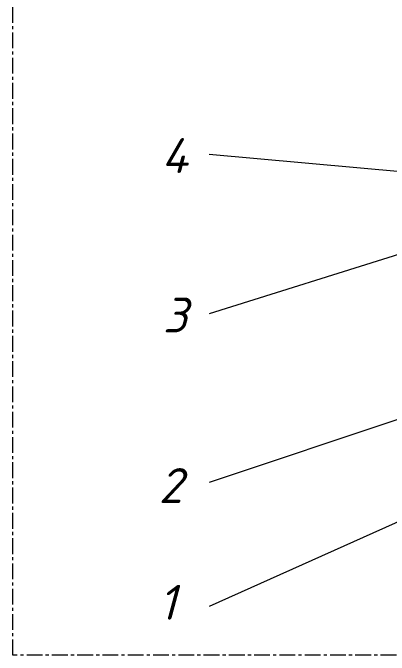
# Model space of a CAD drawing. Header units: millimetres. Extents: x 3913 to 6157, y -487 to 5915.
# Drawn here: x 3913 to 4670, y -487 to 804 of the extents above; entities that cross this region are included whole.
import ezdxf

# ---------------------------------------------------------------- set-up
doc = ezdxf.new("R2010")
doc.units = ezdxf.units.MM
doc.linetypes.add('осевая', pattern=[50.8, 31.75, -6.35, 6.35, -6.35])
doc.layers.add('Оси', color=7, linetype='осевая', lineweight=20)
doc.layers.add('штриховка', color=7, linetype='Continuous', lineweight=20)
doc.styles.add('Размеры', font='isocpeur.ttf', dxfattribs={"oblique": 15})

msp = doc.modelspace()

# ---------------------------------------------------------------- linework, layer by layer
at = {"layer": 'Оси'}
for p, q in [((3913.32, -486.6), (3913.32, 5915.41)), ((6157.33, -486.6), (3913.32, -486.6))]:
    msp.add_line(p, q, dxfattribs=at)
at = {"layer": 'штриховка'}
for p, q in [((5023.37, 453.78), (4308.18, 519.25)), ((5151.82, 463.8), (4308.18, 199.16)), ((5006.46, 93.38), (4308.18, -139.98)), ((5115.13, -26.2), (4308.18, -388.95))]:
    msp.add_line(p, q, dxfattribs=at)

# ---------------------------------------------------------------- texts
at = {"layer": 'штриховка', "char_height": 70, "attachment_point": 1, "style": 'Размеры'}
for s, insert in [('4', (4211.88, 551.98)), ('3', (4214.7, 231.61)), ('2', (4206.41, -110.86)), ('1', (4206.41, -345.36))]:
    msp.add_mtext_dynamic_manual_height_columns(s, width=41.7686, gutter_width=12.5, heights=[0], dxfattribs=dict(at, insert=insert))

doc.saveas('drawing.dxf')
